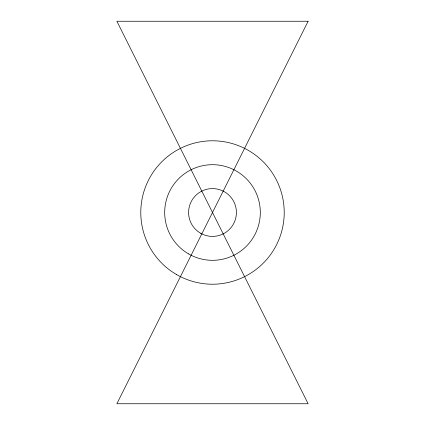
<?xml version="1.0" encoding="UTF-8"?>
<svg xmlns="http://www.w3.org/2000/svg" width="425" height="425" viewBox="0 0 425 425"><rect width="100%" height="100%" fill="white"/><g stroke="black" fill="none" stroke-linecap="round" stroke-linejoin="round"><path stroke-width="0.64" d="M308.125 21.25L116.875 403.75L308.125 403.75L116.875 21.25L308.125 21.25M176.641 274.608A71.719 71.719 0 0 0 284.219 212.5A71.719 71.719 0 0 0 176.641 150.392A71.719 71.719 0 0 0 176.641 274.608M188.594 253.906A47.812 47.812 0 0 0 260.312 212.5A47.812 47.812 0 0 0 188.594 171.094A47.812 47.812 0 0 0 188.594 253.906M200.547 233.203A23.906 23.906 0 0 0 236.406 212.5A23.906 23.906 0 0 0 200.547 191.797A23.906 23.906 0 0 0 200.547 233.203"/></g></svg>
